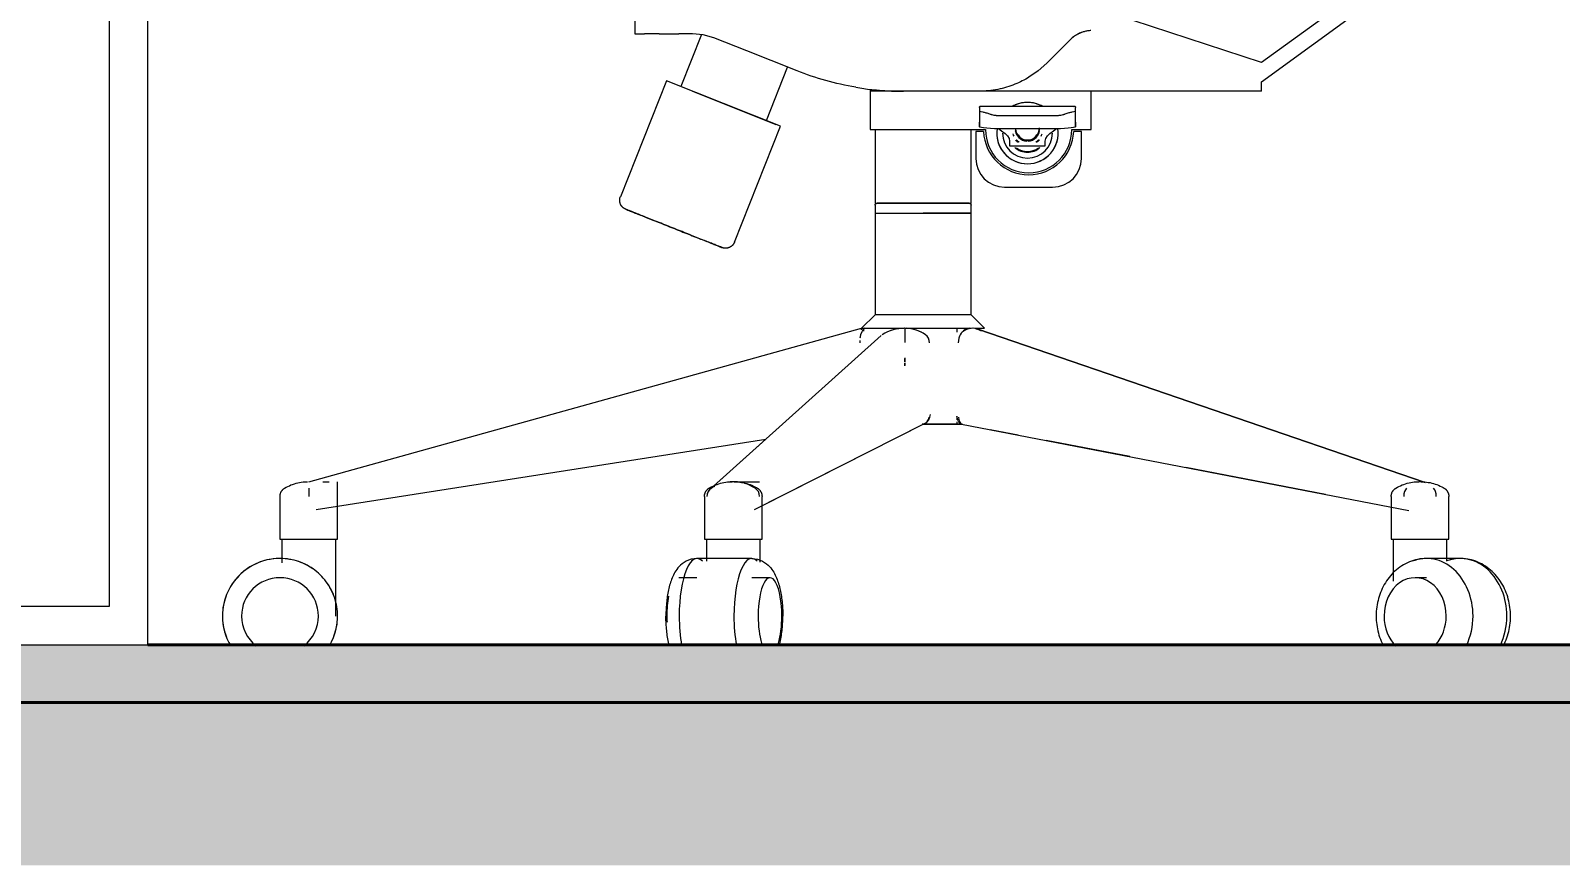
# Model space of a CAD drawing. Header units: millimetres. Extents: x -12186 to 152825, y -4386 to 9463.
# Drawn here: x 6203 to 7000, y -85 to 350 of the extents above; entities that cross this region are included whole.
import ezdxf

# ---------------------------------------------------------------- set-up
doc = ezdxf.new("R2010")
doc.units = ezdxf.units.MM
doc.linetypes.add('1000 Dashed', pattern=[2, 1, -1])
for name, color, linetype, lineweight in [('A-ANNO-DIMS', 211, 'Continuous', 5), ('A-ANNO-DIMS-100', 211, 'Continuous', 5), ('A-FLOR', 192, 'Continuous', 9), ('A-FLOR-LEVL', 51, 'Continuous', 5), ('A-FLOR-PATT', 8, 'Continuous', 9), ('I-FURN', 30, 'Continuous', 5)]:
    doc.layers.add(name, color=color, linetype=linetype, lineweight=lineweight)
doc.styles.add('Arial_3', font='arial.ttf', dxfattribs={"width": 0.8, "height": 175})
doc.dimstyles.new('SVA_Arc_Length-1_8mm_BLUE_Arrow', dxfattribs={"dimscale": 304.8, "dimtxt": 178.545395, "dimasz": 1.041667, "dimexe": 0.656168, "dimexo": 0.0625, "dimgap": 0.164042, "dimtad": 1, "dimdec": 0, "dimrnd": 5, "dimzin": 0, "dimdsep": 46, "dimtxsty": 'Arial_3', "dimsah": 1, "dimcen": 0.09, "dimdle": 0.459318, "dimazin": 0, "dimtfac": 1, "dimtdec": 4, "dimtix": 1, "dimtmove": 0, "dimatfit": 3, "dimfxl": 1.148294, "dimfxlon": 1, "dimtvp": 1, "dimtfill": 1, "dimtolj": 1, "dimtzin": 0, "dimarcsym": 2})

# ---------------------------------------------------------------- blocks, each defined once
blk = doc.blocks.new('DSK05 - Client suite desking - 1600mm x 700mm x 720mm H_ 400mm x 500mm x 600mm H desk unit_ 50x20mm steel tubing and separator - Client suite desking-1039018-Section A-A')
at = {"layer": 'I-FURN'}
for p, q in [((5563.81, 750), (6263.81, 750)), ((5563.81, 750), (5563.81, 720)), ((6263.81, 720), (6263.81, 750)), ((5583.81, 720), (5563.81, 720)), ((5563.81, 720), (5563.81, 30)), ((5583.81, 50), (5583.81, 720)), ((6243.81, 720), (5583.81, 720)), ((5806.63, 630), (5806.63, 720)), ((6023.81, 720), (6023.81, 630)), ((6263.81, 720), (6243.81, 720)), ((6243.81, 720), (6243.81, 50)), ((6263.81, 30), (6263.81, 720)), ((5663.81, 630), (6163.81, 630)), ((5663.81, 70), (5663.81, 630)), ((6163.81, 70), (6163.81, 630)), ((6163.81, 70), (5663.81, 70)), ((5704.59, 50), (5704.59, 70)), ((5747.31, 70), (5747.31, 50)), ((6080.31, 50), (6080.31, 70)), ((6123.03, 70), (6123.03, 50)), ((6243.81, 50), (5583.81, 50)), ((5563.81, 30), (6263.81, 30))]:
    blk.add_line(p, q, dxfattribs=at)
blk = doc.blocks.new('CHR01 - Operating Chair - CHR01 - Operating Chair-V196-Section A-A')
at = {"layer": 'I-FURN'}
for p, q in [((6894.55, 370.17), (6844.11, 333.53)), ((6843.98, 323.54), (6896.1, 361.41)), ((6517.58, 357.13), (6517.58, 348.57)), ((6844.11, 333.53), (6767.58, 358.57)), ((6517.58, 348.57), (6522.58, 348.57)), ((6517.58, 348.57), (6518.25, 348.57)), ((6530.19, 348.57), (6522.58, 348.57)), ((6530.19, 348.57), (6540.52, 348.57)), ((6547.59, 348.57), (6540.52, 348.57)), ((6552.28, 348.12), (6541.49, 320.99)), ((6575.89, 339.6), (6558.67, 346.45)), ((6744.31, 345.36), (6732.17, 333.21)), ((6586.1, 303.26), (6597.18, 331.13)), ((6534.06, 323.95), (6510.04, 263.55)), ((6593.53, 300.3), (6534.06, 323.95)), ((6640.23, 319.57), (6640.23, 318.57)), ((6843.98, 318.57), (6843.98, 323.54)), ((6547.59, 318.57), (6591, 301.31)), ((6640.23, 318.57), (6640.23, 298.57)), ((6657.51, 318.57), (6640.23, 318.57)), ((6657.51, 318.57), (6640.23, 318.57)), ((6691.07, 318.57), (6657.51, 318.57)), ((6696.81, 318.57), (6691.07, 318.57)), ((6843.98, 318.57), (6696.81, 318.57)), ((6755.23, 298.57), (6755.23, 318.57)), ((6697.11, 310.12), (6697.11, 310.48)), ((6697.11, 310.12), (6697.11, 308.42)), ((6697.11, 308.42), (6697.11, 300.08)), ((6746.84, 310.56), (6697.37, 310.56)), ((6707.11, 305.95), (6737.11, 305.95)), ((6747.11, 310.48), (6747.11, 310.12)), ((6747.11, 308.42), (6747.11, 310.12)), ((6747.11, 300.08), (6747.11, 308.42)), ((6569.51, 239.9), (6593.53, 300.3)), ((6640.23, 298.57), (6700.23, 298.57)), ((6642.73, 298.57), (6642.73, 260.2)), ((6692.73, 260.2), (6692.73, 298.57)), ((6699.25, 297.57), (6695.23, 297.57)), ((6695.23, 297.57), (6695.23, 283.57)), ((6697.11, 300.08), (6697.11, 302.28)), ((6706.98, 299.11), (6708.63, 297.96)), ((6737.11, 299.03), (6707.11, 299.03)), ((6708.63, 297.96), (6710.46, 296.57)), ((6715.82, 298.94), (6715.82, 298.8)), ((6728.39, 298.8), (6728.39, 298.94)), ((6733.75, 296.57), (6735.59, 297.96)), ((6735.59, 297.96), (6737.23, 299.11)), ((6745.23, 298.57), (6755.23, 298.57)), ((6750.23, 297.57), (6746.21, 297.57)), ((6747.11, 302.28), (6747.11, 300.08)), ((6750.23, 283.57), (6750.23, 297.57)), ((6712.81, 292.61), (6712.81, 290.15)), ((6712.81, 290.15), (6731.4, 290.15)), ((6731.4, 290.15), (6731.4, 292.61)), ((6710.23, 268.57), (6735.23, 268.57)), ((6642.73, 260.2), (6667.73, 260.2)), ((6642.73, 259.2), (6642.73, 255)), ((6667.73, 260.2), (6692.73, 260.2)), ((6692.73, 255), (6692.73, 259.2)), ((6642.73, 255), (6642.73, 202.07)), ((6642.73, 255), (6667.73, 255)), ((6642.73, 255), (6667.73, 255)), ((6667.73, 255), (6692.73, 255)), ((6692.73, 255), (6667.73, 255)), ((6692.73, 202.07), (6692.73, 255)), ((6642.73, 202.07), (6635.66, 195)), ((6667.73, 202.07), (6642.73, 202.07)), ((6692.73, 202.07), (6667.73, 202.07)), ((6699.8, 195), (6692.73, 202.07)), ((6347.73, 115.01), (6635.73, 195.01)), ((6635.66, 195), (6657.71, 195)), ((6635.73, 194.16), (6635.73, 195.01)), ((6636.87, 193.59), (6636.87, 195)), ((6658.46, 187.61), (6658.46, 195)), ((6658.75, 195), (6667.73, 195)), ((6667.73, 195), (6692.78, 195)), ((6685.35, 195), (6685.35, 192.94)), ((6694.88, 195), (6699.8, 195)), ((6929.31, 114.56), (6696.31, 194.56)), ((6696.31, 194.56), (6929.31, 114.56)), ((6556.83, 111.2), (6645.82, 191.2)), ((6658.19, 177.56), (6658.19, 179.27)), ((6658.19, 175.41), (6658.19, 176.74)), ((6658.46, 177.56), (6658.46, 179.6)), ((6658.46, 175.64), (6658.46, 177.07)), ((6579.84, 100.49), (6668.83, 145.49)), ((6583.71, 102.45), (6667.86, 145)), ((6688.15, 145), (6667.3, 145)), ((6667.36, 145), (6688.24, 145)), ((6685.35, 149.22), (6685.35, 147.34)), ((6685.35, 146.29), (6685.35, 145)), ((6687.77, 145.03), (6920.77, 100.03)), ((6351.62, 100.61), (6585.86, 137.21)), ((6585.74, 137.19), (6556.83, 111.2)), ((6717.23, 139.34), (6702.66, 142.16)), ((6775.48, 128.09), (6731.79, 136.53)), ((6877.41, 108.41), (6804.6, 122.47)), ((6347.73, 111.67), (6347.73, 107.4)), ((6355, 115), (6358.34, 115)), ((6362.73, 85), (6362.73, 115)), ((6569.4, 115), (6582.47, 115)), ((6332.73, 107.38), (6332.73, 85)), ((6553.85, 107.38), (6553.85, 85)), ((6583.85, 85), (6583.85, 107.38)), ((6911.62, 107.38), (6911.62, 85)), ((6941.62, 85), (6941.62, 107.38)), ((6332.73, 85), (6347.73, 85)), ((6333.73, 85), (6333.73, 72.8)), ((6347.73, 85), (6362.73, 85)), ((6361.73, 45), (6361.73, 85)), ((6553.85, 85), (6568.85, 85)), ((6554.85, 85), (6554.85, 73.53)), ((6568.85, 85), (6583.85, 85)), ((6582.85, 73.14), (6582.85, 85)), ((6911.62, 85), (6926.62, 85)), ((6912.62, 85), (6912.62, 63.12)), ((6912.62, 85), (6912.62, 66.92)), ((6926.62, 85), (6941.62, 85)), ((6940.62, 73.53), (6940.62, 85)), ((6940.62, 73.53), (6940.62, 85)), ((6578.48, 75), (6549.95, 75)), ((6555.15, 75), (6549.95, 75)), ((6947.57, 75), (6929.94, 75)), ((6947.57, 75), (6940.54, 75)), ((6549.95, 65), (6540.44, 65)), ((6587.99, 65), (6578.48, 65)), ((6929.94, 65), (6924.06, 65))]:
    blk.add_line(p, q, dxfattribs=at)
at = {"layer": 'I-FURN', "flags": 128}
for points in [[(6558.67, 346.45), (6553.23, 348.03), (6547.59, 348.57)], [(6747.12, 347.61), (6745.65, 346.56), (6744.31, 345.36)], [(6602.09, 329.18), (6588.61, 334.54), (6575.89, 339.6)], [(6732.17, 333.21), (6727.75, 329.29), (6722.89, 325.91)], [(6697.11, 308.42), (6697.31, 308.21), (6697.89, 308.01), (6698.84, 307.83)], [(6745.38, 307.83), (6746.33, 308.01), (6746.91, 308.21), (6747.11, 308.42)], [(6697.11, 302.28), (6697.12, 302.35), (6697.15, 302.43)], [(6707.11, 299.03), (6704.88, 299.06), (6702.77, 299.13), (6700.87, 299.26), (6699.29, 299.42), (6698.1, 299.62), (6697.36, 299.85), (6697.11, 300.08)], [(6710.46, 296.57), (6711.75, 295.34), (6712.54, 294), (6712.81, 292.61)], [(6722.11, 292.75), (6721.04, 292.84), (6719.99, 293.12), (6719.02, 293.59), (6718.13, 294.22), (6717.36, 294.99), (6716.72, 295.89), (6716.25, 296.89), (6715.95, 297.96)], [(6721.89, 292.66), (6720.6, 292.84), (6719.19, 293.38), (6717.94, 294.24), (6716.94, 295.37), (6716.23, 296.72)], [(6728.27, 297.96), (6727.97, 296.89), (6727.49, 295.89), (6726.86, 294.99), (6726.09, 294.22), (6725.2, 293.59), (6724.22, 293.12), (6723.18, 292.84), (6722.11, 292.75)], [(6727.98, 296.72), (6727.28, 295.37), (6726.27, 294.24), (6725.03, 293.38), (6723.61, 292.84), (6722.33, 292.66)], [(6731.4, 292.61), (6731.67, 294), (6732.47, 295.34), (6733.75, 296.57)], [(6747.11, 300.08), (6746.86, 299.85), (6746.12, 299.62), (6744.93, 299.42), (6743.34, 299.26), (6741.45, 299.13), (6739.33, 299.06), (6737.11, 299.03)], [(6747.07, 302.43), (6747.1, 302.35), (6747.11, 302.28)], [(6512.84, 257.05), (6512.66, 257.13), (6512.48, 257.22), (6512.3, 257.31), (6512.12, 257.41), (6511.95, 257.51), (6511.79, 257.63), (6511.63, 257.75), (6511.47, 257.87), (6511.32, 258), (6511.18, 258.14), (6511.04, 258.28), (6510.9, 258.43), (6510.78, 258.59), (6510.65, 258.75), (6510.54, 258.91), (6510.43, 259.08), (6510.33, 259.25), (6510.24, 259.43), (6510.15, 259.61), (6510.07, 259.79), (6510, 259.98), (6509.93, 260.16), (6509.87, 260.36), (6509.82, 260.55), (6509.78, 260.74), (6509.75, 260.94), (6509.72, 261.14), (6509.7, 261.34), (6509.69, 261.54), (6509.69, 261.74), (6509.69, 261.94), (6509.71, 262.14), (6509.73, 262.34), (6509.76, 262.54), (6509.8, 262.73), (6509.84, 262.93), (6509.89, 263.12), (6509.95, 263.31), (6510.02, 263.5), (6510.04, 263.55)], [(6563.02, 237.1), (6563, 237.11), (6562.94, 237.13), (6562.84, 237.17), (6562.7, 237.23), (6562.52, 237.3), (6562.3, 237.39), (6562.04, 237.49), (6561.75, 237.61), (6561.41, 237.74), (6561.04, 237.89), (6560.63, 238.05), (6560.18, 238.23), (6559.7, 238.42), (6559.19, 238.63), (6558.64, 238.84), (6558.05, 239.08), (6557.44, 239.32), (6556.79, 239.58), (6556.12, 239.85), (6555.41, 240.13), (6554.68, 240.42), (6553.92, 240.72), (6553.13, 241.03), (6552.32, 241.36), (6551.49, 241.69), (6550.63, 242.03), (6549.76, 242.38), (6548.86, 242.73), (6547.95, 243.09), (6547.02, 243.46), (6546.08, 243.84), (6545.12, 244.22), (6544.16, 244.6), (6543.18, 244.99), (6542.19, 245.38), (6541.2, 245.78), (6540.2, 246.17), (6539.2, 246.57), (6538.2, 246.97), (6537.2, 247.37), (6536.2, 247.77), (6535.2, 248.17), (6534.2, 248.56), (6533.21, 248.95), (6532.23, 249.35), (6531.26, 249.73), (6530.3, 250.11), (6529.35, 250.49), (6528.41, 250.86), (6527.49, 251.23), (6526.59, 251.59), (6525.7, 251.94), (6524.83, 252.29), (6523.99, 252.62), (6523.16, 252.95), (6522.37, 253.27), (6521.59, 253.58), (6520.84, 253.87), (6520.12, 254.16), (6519.43, 254.43), (6518.77, 254.7), (6518.13, 254.95), (6517.53, 255.19), (6516.97, 255.41), (6516.43, 255.63), (6515.93, 255.83), (6515.47, 256.01), (6515.04, 256.18), (6514.65, 256.34), (6514.29, 256.48), (6513.97, 256.6), (6513.69, 256.72), (6513.45, 256.81), (6513.25, 256.89), (6513.09, 256.95), (6512.97, 257), (6512.89, 257.04), (6512.85, 257.05), (6512.84, 257.05)], [(6512.84, 257.05), (6512.86, 257.05), (6512.92, 257.02), (6513.02, 256.98), (6513.16, 256.93), (6513.34, 256.86), (6513.56, 256.77), (6513.82, 256.67), (6514.11, 256.55), (6514.45, 256.42), (6514.82, 256.27), (6515.23, 256.1), (6515.68, 255.93), (6516.16, 255.74), (6516.67, 255.53), (6517.22, 255.31), (6517.81, 255.08), (6518.42, 254.84), (6519.07, 254.58), (6519.74, 254.31), (6520.45, 254.03), (6521.18, 253.74), (6521.94, 253.43), (6522.73, 253.12), (6523.54, 252.8), (6524.37, 252.47), (6525.23, 252.13), (6526.1, 251.78), (6527, 251.42), (6527.91, 251.06), (6528.84, 250.69), (6529.78, 250.32), (6530.74, 249.94), (6531.7, 249.55), (6532.68, 249.17), (6533.67, 248.77), (6534.66, 248.38), (6535.66, 247.98), (6536.66, 247.59), (6537.66, 247.19), (6538.66, 246.79), (6539.66, 246.39), (6540.66, 245.99), (6541.66, 245.6), (6542.65, 245.2), (6543.63, 244.81), (6544.6, 244.43), (6545.56, 244.04), (6546.51, 243.67), (6547.45, 243.29), (6548.37, 242.93), (6549.27, 242.57), (6550.16, 242.22), (6551.03, 241.87), (6551.87, 241.53), (6552.7, 241.21), (6553.49, 240.89), (6554.27, 240.58), (6555.02, 240.28), (6555.74, 240), (6556.43, 239.72), (6557.09, 239.46), (6557.73, 239.21), (6558.33, 238.97), (6558.89, 238.74), (6559.43, 238.53), (6559.93, 238.33), (6560.39, 238.15), (6560.82, 237.98), (6561.21, 237.82), (6561.57, 237.68), (6561.89, 237.55), (6562.17, 237.44), (6562.41, 237.35), (6562.61, 237.27), (6562.77, 237.2), (6562.89, 237.15), (6562.97, 237.12), (6563.01, 237.1), (6563.02, 237.1)], [(6642.73, 259.2), (6642.73, 259.24), (6642.74, 259.28), (6642.74, 259.32), (6642.75, 259.36), (6642.75, 259.4), (6642.76, 259.43), (6642.77, 259.47), (6642.78, 259.51), (6642.8, 259.55), (6642.81, 259.59), (6642.83, 259.62), (6642.85, 259.66), (6642.87, 259.69), (6642.89, 259.73), (6642.91, 259.76), (6642.93, 259.79), (6642.96, 259.83), (6642.98, 259.86), (6643.01, 259.89), (6643.04, 259.91), (6643.07, 259.94), (6643.1, 259.97), (6643.13, 259.99), (6643.16, 260.02), (6643.19, 260.04), (6643.23, 260.06), (6643.26, 260.08), (6643.3, 260.1), (6643.33, 260.11), (6643.37, 260.13), (6643.41, 260.14), (6643.45, 260.15), (6643.48, 260.17), (6643.52, 260.17), (6643.56, 260.18), (6643.6, 260.19), (6643.64, 260.19), (6643.68, 260.2), (6643.72, 260.2), (6643.73, 260.2)], [(6643.73, 260.2), (6643.75, 260.2), (6643.81, 260.2), (6643.91, 260.2), (6644.04, 260.2), (6644.21, 260.2), (6644.42, 260.2), (6644.67, 260.2), (6644.95, 260.2)], [(6667.73, 260.2), (6666.77, 260.2), (6665.81, 260.2), (6664.86, 260.2), (6663.91, 260.2), (6662.96, 260.2), (6662.03, 260.2), (6661.1, 260.2), (6660.18, 260.2), (6659.28, 260.2), (6658.39, 260.2), (6657.51, 260.2), (6656.65, 260.2), (6655.81, 260.2), (6654.98, 260.2), (6654.18, 260.2), (6653.4, 260.2), (6652.64, 260.2), (6651.91, 260.2), (6651.2, 260.2), (6650.52, 260.2), (6649.86, 260.2), (6649.24, 260.2), (6648.64, 260.2), (6648.07, 260.2), (6647.54, 260.2), (6647.04, 260.2), (6646.57, 260.2), (6646.13, 260.2), (6645.73, 260.2), (6645.36, 260.2), (6645.03, 260.2), (6644.74, 260.2), (6644.48, 260.2), (6644.26, 260.2), (6644.08, 260.2), (6643.94, 260.2), (6643.83, 260.2), (6643.76, 260.2), (6643.73, 260.2)], [(6691.73, 260.2), (6691.71, 260.2), (6691.66, 260.2), (6691.56, 260.2), (6691.43, 260.2), (6691.25, 260.2), (6691.04, 260.2), (6690.8, 260.2), (6690.51, 260.2), (6690.19, 260.2), (6689.84, 260.2), (6689.45, 260.2), (6689.02, 260.2), (6688.56, 260.2), (6688.07, 260.2), (6687.54, 260.2), (6686.98, 260.2), (6686.39, 260.2), (6685.78, 260.2), (6685.13, 260.2), (6684.45, 260.2), (6683.75, 260.2), (6683.02, 260.2), (6682.27, 260.2), (6681.5, 260.2), (6680.7, 260.2), (6679.88, 260.2), (6679.04, 260.2), (6678.19, 260.2), (6677.32, 260.2), (6676.43, 260.2), (6675.53, 260.2), (6674.61, 260.2), (6673.69, 260.2), (6672.75, 260.2), (6671.81, 260.2), (6670.86, 260.2), (6669.91, 260.2), (6668.95, 260.2), (6667.99, 260.2), (6667.73, 260.2)], [(6690.73, 260.2), (6690.98, 260.2), (6691.2, 260.2), (6691.38, 260.2), (6691.53, 260.2), (6691.63, 260.2), (6691.7, 260.2), (6691.73, 260.2)], [(6691.73, 260.2), (6691.77, 260.2), (6691.81, 260.19), (6691.85, 260.19), (6691.89, 260.18), (6691.93, 260.18), (6691.97, 260.17), (6692.01, 260.16), (6692.05, 260.15), (6692.09, 260.13), (6692.12, 260.12), (6692.16, 260.1), (6692.19, 260.08), (6692.23, 260.06), (6692.26, 260.04), (6692.3, 260.02), (6692.33, 260), (6692.36, 259.97), (6692.39, 259.95), (6692.42, 259.92), (6692.45, 259.89), (6692.48, 259.86), (6692.5, 259.83), (6692.53, 259.8), (6692.55, 259.77), (6692.57, 259.74), (6692.6, 259.7), (6692.61, 259.67), (6692.63, 259.63), (6692.65, 259.6), (6692.66, 259.56), (6692.68, 259.52), (6692.69, 259.48), (6692.7, 259.45), (6692.71, 259.41), (6692.72, 259.37), (6692.72, 259.33), (6692.73, 259.29), (6692.73, 259.25), (6692.73, 259.21), (6692.73, 259.2)], [(6569.51, 239.9), (6569.44, 239.72), (6569.35, 239.54), (6569.26, 239.36), (6569.16, 239.18), (6569.05, 239.01), (6568.94, 238.85), (6568.82, 238.69), (6568.7, 238.53), (6568.56, 238.38), (6568.43, 238.24), (6568.28, 238.1), (6568.13, 237.96), (6567.98, 237.84), (6567.82, 237.72), (6567.66, 237.6), (6567.49, 237.49), (6567.32, 237.39), (6567.14, 237.3), (6566.96, 237.21), (6566.78, 237.13), (6566.59, 237.06), (6566.4, 236.99), (6566.21, 236.93), (6566.02, 236.88), (6565.82, 236.84), (6565.63, 236.81), (6565.43, 236.78), (6565.23, 236.76), (6565.03, 236.75), (6564.83, 236.75), (6564.63, 236.75), (6564.43, 236.77), (6564.23, 236.79), (6564.03, 236.82), (6563.84, 236.86), (6563.64, 236.9), (6563.45, 236.95), (6563.26, 237.01), (6563.07, 237.08), (6563.02, 237.1)], [(6332.73, 107.38), (6332.74, 107.58), (6332.75, 107.78), (6332.77, 107.98), (6332.8, 108.18), (6332.83, 108.38), (6332.88, 108.57), (6332.93, 108.76), (6332.99, 108.96), (6333.05, 109.14), (6333.13, 109.33), (6333.21, 109.51), (6333.3, 109.69), (6333.39, 109.87), (6333.5, 110.04), (6333.61, 110.21), (6333.72, 110.37), (6333.84, 110.53), (6333.97, 110.68), (6334.11, 110.83), (6334.25, 110.97), (6334.4, 111.11), (6334.55, 111.24), (6334.7, 111.36), (6334.87, 111.48), (6335.03, 111.59), (6335.15, 111.66)], [(6335.15, 111.66), (6335.95, 112.12), (6336.77, 112.56), (6337.6, 112.95), (6338.46, 113.32), (6339.32, 113.65), (6340.2, 113.94), (6341.09, 114.2), (6341.99, 114.42), (6342.89, 114.61), (6343.81, 114.76), (6344.73, 114.88), (6345.65, 114.95), (6346.57, 114.99), (6347.12, 115)], [(6553.85, 107.38), (6553.85, 107.58), (6553.86, 107.78), (6553.88, 107.98), (6553.91, 108.18), (6553.95, 108.38), (6553.99, 108.57), (6554.04, 108.76), (6554.1, 108.96), (6554.17, 109.14), (6554.24, 109.33), (6554.32, 109.51), (6554.41, 109.69), (6554.51, 109.87), (6554.61, 110.04), (6554.72, 110.21), (6554.84, 110.37), (6554.96, 110.53), (6555.09, 110.68), (6555.22, 110.83), (6555.36, 110.97), (6555.51, 111.11), (6555.66, 111.24), (6555.82, 111.36), (6555.98, 111.48), (6556.15, 111.59), (6556.26, 111.66)], [(6553.85, 107.38), (6553.85, 107.58), (6553.86, 107.78), (6553.88, 107.98), (6553.91, 108.18), (6553.95, 108.38), (6553.99, 108.57), (6554.04, 108.76), (6554.1, 108.96), (6554.17, 109.14), (6554.24, 109.33), (6554.32, 109.51), (6554.41, 109.69), (6554.51, 109.87), (6554.61, 110.04), (6554.72, 110.21), (6554.84, 110.37), (6554.96, 110.53), (6555.09, 110.68), (6555.22, 110.83), (6555.36, 110.97), (6555.51, 111.11), (6555.66, 111.24), (6555.82, 111.36), (6555.98, 111.48), (6556.15, 111.59), (6556.26, 111.66)], [(6556.26, 111.66), (6557.06, 112.12), (6557.88, 112.56), (6558.72, 112.95), (6559.57, 113.32), (6560.44, 113.65), (6561.31, 113.94), (6562.2, 114.2), (6563.1, 114.42), (6564.01, 114.61), (6564.92, 114.76), (6565.84, 114.88), (6566.76, 114.95), (6567.69, 114.99), (6568.24, 115)], [(6556.26, 111.66), (6557.06, 112.12), (6557.88, 112.56), (6558.72, 112.95)], [(6569.46, 115), (6570.38, 114.98), (6571.31, 114.93), (6572.23, 114.83), (6573.15, 114.7), (6574.06, 114.54), (6574.96, 114.34), (6575.86, 114.1), (6576.74, 113.82), (6577.61, 113.52), (6578.47, 113.17), (6579.32, 112.79), (6580.15, 112.38), (6580.96, 111.94), (6581.43, 111.66)], [(6581.43, 111.66), (6581.6, 111.56), (6581.77, 111.44), (6581.93, 111.32), (6582.08, 111.2), (6582.23, 111.06), (6582.38, 110.92), (6582.52, 110.78), (6582.65, 110.63), (6582.78, 110.48), (6582.9, 110.32), (6583.01, 110.15), (6583.12, 109.98), (6583.22, 109.81), (6583.31, 109.63), (6583.4, 109.45), (6583.48, 109.27), (6583.55, 109.08), (6583.61, 108.89), (6583.67, 108.7), (6583.72, 108.51), (6583.76, 108.31), (6583.79, 108.12), (6583.82, 107.92), (6583.84, 107.72), (6583.85, 107.52), (6583.85, 107.38)], [(6911.62, 107.38), (6911.62, 107.58), (6911.63, 107.78), (6911.65, 107.98), (6911.68, 108.18), (6911.72, 108.38), (6911.76, 108.57), (6911.81, 108.76), (6911.87, 108.96), (6911.94, 109.14), (6912.01, 109.33), (6912.09, 109.51), (6912.18, 109.69), (6912.28, 109.87), (6912.38, 110.04), (6912.49, 110.21), (6912.61, 110.37), (6912.73, 110.53), (6912.86, 110.68), (6912.99, 110.83), (6913.13, 110.97), (6913.28, 111.11), (6913.43, 111.24), (6913.59, 111.36), (6913.75, 111.48), (6913.92, 111.59), (6914.03, 111.66)], [(6914.03, 111.66), (6914.83, 112.12), (6915.65, 112.56), (6916.49, 112.95), (6917.34, 113.32), (6918.21, 113.65), (6919.08, 113.94), (6919.97, 114.2), (6920.87, 114.42), (6921.78, 114.61), (6922.69, 114.76), (6923.61, 114.88), (6924.53, 114.95), (6925.46, 114.99), (6926.01, 115)], [(6927.23, 115), (6928.15, 114.98), (6929.08, 114.93), (6930, 114.83), (6930.92, 114.7), (6931.83, 114.54), (6932.73, 114.34), (6933.63, 114.1), (6934.51, 113.82), (6935.38, 113.52), (6936.24, 113.17), (6937.09, 112.79), (6937.92, 112.38), (6938.73, 111.94), (6939.2, 111.66)], [(6927.23, 115), (6928.15, 114.98), (6929.08, 114.93), (6930, 114.83), (6930.92, 114.7), (6931.83, 114.54), (6932.73, 114.34), (6933.63, 114.1), (6934.51, 113.82), (6935.38, 113.52), (6936.24, 113.17), (6937.09, 112.79), (6937.92, 112.38), (6938.73, 111.94)], [(6939.2, 111.66), (6939.37, 111.56), (6939.54, 111.44), (6939.7, 111.32), (6939.85, 111.2), (6940, 111.06), (6940.15, 110.92), (6940.29, 110.78), (6940.42, 110.63), (6940.55, 110.48), (6940.67, 110.32), (6940.78, 110.15), (6940.89, 109.98), (6940.99, 109.81), (6941.08, 109.63), (6941.17, 109.45), (6941.25, 109.27), (6941.32, 109.08), (6941.38, 108.89), (6941.44, 108.7), (6941.49, 108.51), (6941.53, 108.31), (6941.56, 108.12), (6941.59, 107.92), (6941.61, 107.72), (6941.62, 107.52), (6941.62, 107.38)], [(6939.2, 111.66), (6939.37, 111.56), (6939.54, 111.44), (6939.7, 111.32), (6939.85, 111.2), (6940, 111.06), (6940.15, 110.92), (6940.29, 110.78), (6940.42, 110.63), (6940.55, 110.48), (6940.67, 110.32), (6940.78, 110.15), (6940.89, 109.98), (6940.99, 109.81), (6941.08, 109.63), (6941.17, 109.45), (6941.25, 109.27), (6941.32, 109.08), (6941.38, 108.89), (6941.44, 108.7), (6941.49, 108.51), (6941.53, 108.31), (6941.56, 108.12), (6941.59, 107.92), (6941.61, 107.72), (6941.62, 107.52), (6941.62, 107.38)], [(6362.73, 45), (6362.71, 46.2), (6362.64, 47.4), (6362.52, 48.59), (6362.35, 49.78), (6362.13, 50.96), (6361.87, 52.13), (6361.56, 53.29), (6361.21, 54.44), (6360.81, 55.57), (6360.36, 56.68), (6359.88, 57.78), (6359.34, 58.85), (6358.77, 59.91), (6358.15, 60.94), (6357.49, 61.94), (6356.8, 62.92), (6356.06, 63.86), (6355.29, 64.78), (6354.48, 65.67), (6353.63, 66.52), (6352.76, 67.34), (6351.85, 68.12), (6350.91, 68.87), (6349.94, 69.58), (6348.94, 70.24), (6347.92, 70.87), (6346.87, 71.46), (6345.8, 72), (6344.71, 72.5), (6343.6, 72.96), (6342.48, 73.37), (6341.33, 73.74), (6340.18, 74.06), (6339.01, 74.34), (6337.83, 74.56), (6336.65, 74.74), (6335.45, 74.88), (6334.26, 74.96), (6333.06, 75), (6331.86, 74.99), (6330.66, 74.93), (6329.46, 74.82), (6328.27, 74.67), (6327.09, 74.46), (6325.92, 74.22), (6324.75, 73.92), (6323.6, 73.58), (6322.47, 73.19), (6321.35, 72.76), (6320.25, 72.28), (6319.17, 71.76), (6318.11, 71.19), (6317.07, 70.59), (6316.06, 69.94), (6315.08, 69.25), (6314.12, 68.53), (6313.2, 67.77), (6312.3, 66.97), (6311.44, 66.13), (6310.61, 65.26), (6309.82, 64.36), (6309.06, 63.43), (6308.34, 62.47), (6307.67, 61.48), (6307.03, 60.47), (6306.43, 59.42), (6305.87, 58.36), (6305.36, 57.28), (6304.89, 56.17), (6304.47, 55.05), (6304.09, 53.91), (6303.75, 52.76), (6303.47, 51.59), (6303.23, 50.42), (6303.03, 49.23), (6302.89, 48.04), (6302.79, 46.85), (6302.74, 45.65), (6302.73, 45)], [(6549.95, 75), (6548.41, 74.9), (6546.94, 74.62), (6545.57, 74.17), (6544.33, 73.61), (6543.23, 72.96), (6542.27, 72.27), (6541.43, 71.54), (6540.69, 70.8), (6540.04, 70.06), (6539.47, 69.32), (6538.95, 68.58), (6538.49, 67.84), (6538.08, 67.11), (6537.69, 66.37), (6537.34, 65.62), (6537.02, 64.88), (6536.72, 64.12), (6536.44, 63.36), (6536.18, 62.59), (6535.93, 61.81), (6535.71, 61.02), (6535.49, 60.22), (6535.3, 59.41), (6535.11, 58.58), (6534.94, 57.75), (6534.78, 56.91), (6534.63, 56.06), (6534.49, 55.19), (6534.37, 54.32), (6534.26, 53.44), (6534.16, 52.55), (6534.07, 51.66), (6533.99, 50.75), (6533.92, 49.84), (6533.87, 48.93), (6533.83, 48.01), (6533.8, 47.09), (6533.78, 46.17), (6533.77, 45.25), (6533.77, 45)], [(6549.95, 75), (6548.41, 74.9), (6546.94, 74.62), (6545.57, 74.17), (6544.33, 73.61), (6543.23, 72.96), (6542.27, 72.27)], [(6578.48, 75), (6580.01, 74.9), (6581.48, 74.62), (6582.85, 74.17), (6584.09, 73.61), (6585.19, 72.96), (6586.16, 72.27), (6587, 71.54), (6587.74, 70.8), (6588.38, 70.06), (6588.96, 69.32), (6589.47, 68.58), (6589.93, 67.84), (6590.35, 67.11), (6590.73, 66.37), (6591.08, 65.62), (6591.4, 64.88), (6591.71, 64.12), (6591.98, 63.36), (6592.25, 62.59), (6592.49, 61.81), (6592.72, 61.02), (6592.93, 60.22), (6593.13, 59.41), (6593.31, 58.58), (6593.49, 57.75), (6593.65, 56.91), (6593.8, 56.06), (6593.93, 55.19), (6594.05, 54.32), (6594.17, 53.44), (6594.27, 52.55), (6594.36, 51.66), (6594.43, 50.75), (6594.5, 49.84), (6594.55, 48.93), (6594.6, 48.01), (6594.63, 47.09), (6594.65, 46.17), (6594.66, 45.25), (6594.66, 45)], [(6582.85, 74.17), (6584.09, 73.61), (6585.19, 72.96), (6586.16, 72.27), (6587, 71.54), (6587.74, 70.8), (6588.38, 70.06)], [(6929.94, 75), (6928.8, 74.97), (6927.66, 74.89), (6926.53, 74.75), (6925.4, 74.55), (6924.29, 74.3), (6923.2, 74), (6922.12, 73.64), (6921.06, 73.24), (6920.02, 72.78), (6919, 72.28), (6918.02, 71.74), (6917.05, 71.15), (6916.12, 70.52), (6915.22, 69.85), (6914.34, 69.14), (6913.5, 68.4), (6912.69, 67.62), (6911.92, 66.82), (6911.17, 65.98), (6910.47, 65.11), (6909.79, 64.22), (6909.15, 63.3), (6908.55, 62.36), (6907.98, 61.4), (6907.45, 60.42), (6906.95, 59.41), (6906.49, 58.4), (6906.06, 57.36), (6905.67, 56.31), (6905.32, 55.25), (6905, 54.17), (6904.72, 53.09), (6904.47, 51.99), (6904.26, 50.89), (6904.09, 49.78), (6903.95, 48.67), (6903.85, 47.55), (6903.79, 46.43), (6903.76, 45.3), (6903.76, 45)], [(6973.75, 45), (6973.73, 46.12), (6973.68, 47.25), (6973.59, 48.37), (6973.46, 49.48), (6973.3, 50.59), (6973.1, 51.7), (6972.86, 52.79), (6972.59, 53.88), (6972.28, 54.96), (6971.94, 56.02), (6971.55, 57.08), (6971.14, 58.12), (6970.69, 59.14), (6970.2, 60.15), (6969.67, 61.14), (6969.11, 62.1), (6968.52, 63.05), (6967.89, 63.97), (6967.23, 64.87), (6966.53, 65.75), (6965.79, 66.59), (6965.03, 67.41), (6964.23, 68.19), (6963.39, 68.95), (6962.53, 69.66), (6961.63, 70.34), (6960.71, 70.98), (6959.75, 71.58), (6958.77, 72.14), (6957.76, 72.65), (6956.73, 73.12), (6955.68, 73.54), (6954.6, 73.91), (6953.51, 74.22), (6952.41, 74.49), (6951.29, 74.7), (6950.16, 74.85), (6949.02, 74.95), (6947.88, 75), (6947.57, 75)], [(6965.79, 66.59), (6965.03, 67.41), (6964.23, 68.19), (6963.39, 68.95), (6962.53, 69.66), (6961.63, 70.34), (6960.71, 70.98), (6959.75, 71.58), (6958.77, 72.14), (6957.76, 72.65), (6956.73, 73.12), (6955.68, 73.54), (6954.6, 73.91), (6953.51, 74.22), (6952.41, 74.49), (6951.29, 74.7), (6950.16, 74.85), (6949.02, 74.95), (6947.88, 75), (6947.57, 75)], [(6539.47, 69.32), (6538.95, 68.58), (6538.49, 67.84), (6538.08, 67.11), (6537.69, 66.37), (6537.34, 65.62), (6537.02, 64.88), (6536.72, 64.12), (6536.44, 63.36)], [(6591.08, 65.62), (6591.4, 64.88), (6591.71, 64.12), (6591.98, 63.36), (6592.25, 62.59), (6592.49, 61.81), (6592.72, 61.02), (6592.93, 60.22), (6593.13, 59.41), (6593.31, 58.58), (6593.49, 57.75), (6593.65, 56.91), (6593.8, 56.06), (6593.93, 55.19), (6594.05, 54.32), (6594.17, 53.44), (6594.27, 52.55), (6594.36, 51.66), (6594.43, 50.75), (6594.5, 49.84), (6594.55, 48.93), (6594.6, 48.01), (6594.63, 47.09), (6594.65, 46.17), (6594.66, 45.25), (6594.66, 45)], [(6910.47, 65.11), (6909.79, 64.22), (6909.15, 63.3), (6908.55, 62.36), (6907.98, 61.4), (6907.45, 60.42), (6906.95, 59.41), (6906.49, 58.4), (6906.06, 57.36), (6905.67, 56.31), (6905.32, 55.25)], [(6535.71, 61.02), (6535.49, 60.22), (6535.3, 59.41), (6535.11, 58.58), (6534.94, 57.75), (6534.78, 56.91), (6534.63, 56.06), (6534.49, 55.19), (6534.37, 54.32), (6534.26, 53.44), (6534.16, 52.55), (6534.07, 51.66), (6533.99, 50.75), (6533.92, 49.84), (6533.87, 48.93), (6533.83, 48.01), (6533.8, 47.09), (6533.78, 46.17), (6533.77, 45.25), (6533.77, 45)], [(6904.47, 51.99), (6904.26, 50.89), (6904.09, 49.78), (6903.95, 48.67), (6903.85, 47.55), (6903.79, 46.43), (6903.76, 45.3), (6903.76, 45)], [(6973.75, 45), (6973.73, 46.12), (6973.68, 47.25), (6973.59, 48.37), (6973.46, 49.48), (6973.3, 50.59), (6973.1, 51.7)], [(6302.73, 45), (6302.76, 43.8), (6302.83, 42.6), (6302.95, 41.41), (6303.12, 40.22), (6303.33, 39.04), (6303.59, 37.87), (6303.9, 36.71), (6304.26, 35.56), (6304.66, 34.43), (6305.1, 33.32), (6305.59, 32.22), (6306.12, 31.15), (6306.7, 30.09)], [(6358.44, 29.53), (6359.04, 30.58), (6359.59, 31.64), (6360.11, 32.72), (6360.58, 33.83), (6361, 34.95), (6361.38, 36.09), (6361.71, 37.24), (6362, 38.41), (6362.24, 39.58), (6362.43, 40.77), (6362.58, 41.96), (6362.68, 43.15), (6362.73, 44.35), (6362.73, 45)], [(6535.49, 29.78), (6535.3, 30.59), (6535.11, 31.42), (6534.94, 32.25), (6534.78, 33.09), (6534.63, 33.94), (6534.49, 34.81), (6534.37, 35.68), (6534.26, 36.56), (6534.16, 37.45), (6534.07, 38.34), (6533.99, 39.25), (6533.92, 40.16), (6533.87, 41.07), (6533.83, 41.99), (6533.8, 42.91), (6533.78, 43.83), (6533.77, 44.75), (6533.77, 45)], [(6535.49, 29.78), (6535.3, 30.59), (6535.11, 31.42), (6534.94, 32.25), (6534.78, 33.09), (6534.63, 33.94), (6534.49, 34.81), (6534.37, 35.68), (6534.26, 36.56), (6534.16, 37.45), (6534.07, 38.34), (6533.99, 39.25), (6533.92, 40.16), (6533.87, 41.07), (6533.83, 41.99), (6533.8, 42.91), (6533.78, 43.83), (6533.77, 44.75), (6533.77, 45)], [(6592.93, 29.78), (6593.13, 30.59), (6593.31, 31.42), (6593.49, 32.25), (6593.65, 33.09), (6593.8, 33.94), (6593.93, 34.81), (6594.05, 35.68), (6594.17, 36.56), (6594.27, 37.45), (6594.36, 38.34), (6594.43, 39.25), (6594.5, 40.16), (6594.55, 41.07), (6594.6, 41.99), (6594.63, 42.91), (6594.65, 43.83), (6594.66, 44.75), (6594.66, 45)], [(6592.93, 29.78), (6593.13, 30.59), (6593.31, 31.42), (6593.49, 32.25), (6593.65, 33.09), (6593.8, 33.94), (6593.93, 34.81), (6594.05, 35.68), (6594.17, 36.56), (6594.27, 37.45), (6594.36, 38.34), (6594.43, 39.25), (6594.5, 40.16), (6594.55, 41.07), (6594.6, 41.99), (6594.63, 42.91), (6594.65, 43.83), (6594.66, 44.75), (6594.66, 45)], [(6903.76, 45), (6903.77, 43.88), (6903.83, 42.75), (6903.92, 41.63), (6904.05, 40.52), (6904.21, 39.41), (6904.41, 38.3), (6904.65, 37.21), (6904.92, 36.12), (6905.23, 35.04), (6905.57, 33.98), (6905.95, 32.92), (6906.37, 31.88), (6906.82, 30.86), (6907.31, 29.85)], [(6903.76, 45), (6903.77, 43.88), (6903.83, 42.75), (6903.92, 41.63), (6904.05, 40.52), (6904.21, 39.41), (6904.41, 38.3)], [(6970.06, 29.58), (6970.56, 30.59), (6971.02, 31.6), (6971.45, 32.64), (6971.84, 33.69), (6972.19, 34.75), (6972.51, 35.83), (6972.79, 36.91), (6973.04, 38.01), (6973.25, 39.11), (6973.42, 40.22), (6973.56, 41.33), (6973.66, 42.45), (6973.72, 43.57), (6973.75, 44.7), (6973.75, 45)], [(6973.04, 38.01), (6973.25, 39.11), (6973.42, 40.22), (6973.56, 41.33), (6973.66, 42.45), (6973.72, 43.57), (6973.75, 44.7), (6973.75, 45)], [(6905.57, 33.98), (6905.95, 32.92), (6906.37, 31.88), (6906.82, 30.86), (6907.31, 29.85)], [(6970.56, 30.59), (6971.02, 31.6), (6971.45, 32.64), (6971.84, 33.69), (6972.19, 34.75)]]:
    blk.add_lwpolyline(points, dxfattribs=at)
at = {"layer": 'I-FURN'}
for centre, radius, start, end in [((6756.08, 333.59), 16.64, 122.70451, 130.67036), ((6756.08, 333.59), 16.64, 122.70451, 130.67036), ((6756.08, 333.59), 16.64, 107.65592, 120.54391), ((6756.08, 333.59), 16.64, 107.65592, 120.54391), ((6756.08, 333.59), 16.64, 93.05423, 105.6524), ((6756.08, 333.59), 16.64, 93.05423, 99.29405), ((6657.51, 468.57), 150, 260.47386, 270), ((6657.51, 468.57), 150, 263.38555, 264.62009), ((6657.51, 468.57), 150, 265.75913, 270), ((6696.81, 368.57), 50, 283.61942, 285), ((6722.11, 296.76), 16, 90, 120), ((6722.11, 296.76), 16, 90, 113.33931), ((6722.11, 296.76), 16, 66.24134, 90), ((6722.11, 296.76), 16, 60, 90), ((6722.73, 298.57), 23.5, 182.43885, 357.56115), ((6722.73, 298.57), 22.5, 180, 0), ((6722.11, 296.76), 16, 171.14989, 270), ((6722.11, 296.76), 16, 171.76127, 225), ((6722.11, 296.76), 13, 180, 270), ((6722.11, 296.76), 16, 270, 8.85011), ((6722.11, 296.76), 16, 270, 8.23873), ((6722.11, 296.76), 13, 270, 360), ((6710.23, 283.57), 15, 180, 270), ((6722.11, 296.76), 16, 225.31761, 270), ((6735.23, 283.57), 15, 270, 0), ((6332.73, 45), 30, 55.38241, 150.14706), ((6332.73, 45), 30, 55.38241, 150.14706), ((6332.73, 45), 20, 0, 180), ((6332.73, 45), 20, 0, 180), ((6332.73, 45), 30, 155.00461, 180), ((6332.73, 45), 30, 155.00461, 180), ((6332.73, 45), 30, 0, 36), ((6332.73, 45), 30, 0, 36), ((6332.73, 45), 30, 180, 210.62343), ((6332.73, 45), 30, 180, 210.62343), ((6332.73, 45), 20, 180, 231.5901), ((6332.73, 45), 20, 180, 231.5901), ((6332.73, 45), 20, 308.4099, 360), ((6332.73, 45), 20, 308.4099, 0), ((6332.73, 45), 30, 335.00461, 360), ((6332.73, 45), 30, 335.00461, 360)]:
    blk.add_arc(centre, radius, start, end, dxfattribs=at)
for centre, major_axis, ratio, start_param, end_param in [((6722.11, 298.8), (8, 0), 0.999848, 3.440041, 3.622812), ((6722.11, 298.8), (6.28, 0), 0.999848, 3.141593, 4.662304), ((6722.11, 299.47), (6.28, 0), 0.999848, 3.215642, 4.712389), ((6722.11, 298.74), (5.69, 0), 0.999848, 3.665191, 4.712389), ((6722.11, 299.47), (-6.28, 0), 0.999848, 1.570796, 3.141593), ((6722.11, 298.74), (-5.69, 0), 0.999848, 1.570796, 2.617994), ((6722.11, 298.8), (6.28, 0), 0.999848, 4.762474, 6.283185), ((6722.11, 298.8), (8, 0), 0.999848, 5.801966, 5.984737), ((6722.11, 296.76), (10, 0), 0.999848, 4.002837, 4.712389), ((6722.11, 298.25), (8, 0), 0.999848, 3.823788, 4.007326), ((6722.11, 298.39), (8, 0), 0.999848, 3.847766, 4.039827), ((6722.11, 298.53), (8, 0), 0.999848, 3.871744, 4.072327), ((6722.11, 298.67), (8, 0), 0.999848, 3.895722, 4.104828), ((6722.11, 297.2), (10, 0), 0.999848, 4.094231, 4.712389), ((6722.11, 298.8), (8, 0), 0.999848, 3.9197, 4.137328), ((6722.11, 296.76), (-10, 0), 0.999848, 1.570796, 2.280349), ((6722.11, 297.2), (-10, 0), 0.999848, 1.570796, 2.188954), ((6722.11, 298.8), (8, 0), 0.999848, 5.28745, 5.505078), ((6722.11, 298.67), (8, 0), 0.999848, 5.31995, 5.529056), ((6722.11, 298.53), (8, 0), 0.999848, 5.352451, 5.553034), ((6722.11, 298.39), (8, 0), 0.999848, 5.384951, 5.577012), ((6722.11, 298.25), (8, 0), 0.999848, 5.417452, 5.600989), ((6635.73, 187.38), (0, 5), 0.200578, 0.543463, 1.05713), ((6637.62, 171.84), (0, 23.16), 0.200578, 0, 0.543463), ((6637.62, 171.84), (0, 23.16), 0.200578, 0.181154, 0.362309), ((6658.29, 171.84), (0, 23.16), 0.993711, 0, 0.543463), ((6657.84, 171.86), (0, 23.16), 0.951057, 5.859282, 6.707089), ((6658.56, 171.84), (0, 23.16), 0.869747, 5.739722, 6.25061), ((6666.73, 187.38), (0, 5), 0.869747, 4.712389, 5.739722), ((6688.13, 187.38), (0, 5), 0.413569, 0.543463, 1.570796), ((6692.01, 171.84), (0, 23.16), 0.413569, 0, 0.543463), ((6693.62, 171.86), (0, 23.16), 0.587785, 5.97077, 6.707089), ((6693.62, 171.86), (0, 23.16), 0.587785, 5.991718, 6.277473), ((6692.18, 171.84), (0, 23.16), 0.738111, 5.920877, 6.102031), ((6635.73, 187.38), (0, 5), 0.200578, 1.313963, 1.570796), ((6666.77, 150), (0, 5), 0.951057, 3.589834, 4.712389), ((6666.73, 150), (0, 5), 0.869747, 3.926991, 4.45059), ((6688.1, 150), (0, 5), 0.587785, 1.736317, 2.241575), ((6688.1, 150), (0, 5), 0.587785, 2.38953, 3.028554), ((6688.13, 150), (0, 5), 0.413569, 1.832596, 3.141593), ((6559.92, 107.4), (0, 5), 0.951057, 0.543677, 1.570796), ((6568.85, 91.86), (0, 23.15), 0.951057, 0.459657, 0.543677), ((6568.85, 91.86), (0, 23.15), 0.951057, 6.179718, 6.415045), ((6568.85, 91.86), (0, 23.15), 0.951057, 5.739508, 6.011347), ((6577.78, 107.4), (0, 5), 0.951057, 4.712389, 5.739508), ((6921.1, 107.4), (0, 5), 0.587785, 0.547878, 1.570796), ((6926.62, 91.86), (0, 23.15), 0.587785, 6.084047, 6.413374), ((6926.62, 91.86), (0, 23.15), 0.587785, 6.084047, 6.283185), ((6932.14, 107.4), (0, 5), 0.587785, 4.712389, 5.735308), ((6932.14, 107.4), (0, 5), 0.587785, 4.712389, 5.735308), ((6559.92, 107.4), (0, 5), 0.951057, 0.707335, 1.570796), ((6549.95, 45), (0, 30), 0.309017, 5.969026, 7.853982), ((6549.95, 45), (0, 30), 0.309017, 5.969026, 7.853982), ((6549.95, 45), (0, 30), 0.309017, 5.969026, 6.597345), ((6549.95, 45), (0, 30), 0.309017, 5.969026, 6.597345), ((6578.48, 45), (0, 30), 0.309017, 5.969026, 7.853982), ((6578.48, 45), (0, 30), 0.309017, 5.969026, 7.853982), ((6929.94, 45), (0, 30), 0.809017, 4.712389, 6.597345), ((6929.94, 45), (0, 30), 0.809017, 4.712389, 6.597345), ((6947.57, 45), (0, 30), 0.809017, 4.712389, 6.577604), ((6947.57, 45), (0, 30), 0.809017, 4.712389, 6.577604), ((6947.57, 45), (0, 30), 0.809017, 5.969026, 6.577604), ((6947.57, 45), (0, 30), 0.809017, 5.969026, 6.577604), ((6587.99, 45), (0, 20), 0.309017, 4.712389, 7.853982), ((6587.99, 45), (0, 20), 0.309017, 4.712389, 7.853982), ((6924.06, 45), (0, 20), 0.809017, 4.712389, 7.853982), ((6924.06, 45), (0, 20), 0.809017, 4.712389, 7.853982), ((6540.44, 45), (0, 20), 0.309017, 1.023085, 1.570796), ((6540.44, 45), (0, 20), 0.309017, 1.023085, 1.570796), ((6540.44, 45), (0, 20), 0.309017, 1.570796, 1.728127), ((6540.44, 45), (0, 20), 0.309017, 1.570796, 1.728127), ((6549.95, 45), (0, 30), 0.309017, 1.570796, 2.105276), ((6549.95, 45), (0, 30), 0.309017, 1.570796, 2.105276), ((6578.48, 45), (0, 30), 0.309017, 1.570796, 2.105276), ((6578.48, 45), (0, 30), 0.309017, 1.570796, 2.105276), ((6587.99, 45), (0, 20), 0.309017, 1.570796, 2.356194), ((6587.99, 45), (0, 20), 0.309017, 1.570796, 2.356194), ((6587.99, 45), (0, 20), 0.309017, 3.926991, 4.712389), ((6587.99, 45), (0, 20), 0.309017, 3.926991, 4.712389), ((6924.06, 45), (0, 20), 0.809017, 1.570796, 2.471213), ((6924.06, 45), (0, 20), 0.809017, 1.570796, 2.471213), ((6924.06, 45), (0, 20), 0.809017, 3.870918, 4.712389), ((6924.06, 45), (0, 20), 0.809017, 3.870918, 4.712389), ((6929.94, 45), (0, 30), 0.809017, 4.177909, 4.712389), ((6929.94, 45), (0, 30), 0.809017, 4.177909, 4.712389), ((6947.57, 45), (0, 30), 0.809017, 4.177909, 4.712389), ((6947.57, 45), (0, 30), 0.809017, 4.177909, 4.712389)]:
    blk.add_ellipse(centre, major_axis=major_axis, ratio=ratio, start_param=start_param, end_param=end_param, dxfattribs=at)
for points, knots in [([(6753.39, 350.01), (6752.77, 349.91), (6751.58, 349.64), (6749.33, 348.88), (6747.92, 348.12), (6747.12, 347.61)], [0, 0, 0, 0, 0.25, 0.5, 1, 1, 1, 1]), ([(6698.84, 307.83), (6699.32, 307.75), (6700.39, 307.45), (6701.88, 306.94), (6702.95, 306.62), (6703.69, 306.41), (6704.46, 306.22), (6705.25, 306.09), (6706.06, 305.99), (6706.68, 305.96), (6707.11, 305.95)], [0, 0, 0, 0, 0.25, 0.5, 0.5625, 0.625, 0.75, 0.8125, 0.875, 1, 1, 1, 1]), ([(6737.11, 305.95), (6737.53, 305.96), (6738.16, 305.99), (6738.96, 306.09), (6739.75, 306.22), (6740.52, 306.41), (6741.27, 306.62), (6741.98, 306.83), (6742.84, 307.11), (6744.1, 307.53), (6744.9, 307.75), (6745.38, 307.83)], [0, 0, 0, 0, 0.125, 0.1875, 0.25, 0.375, 0.4375, 0.5, 0.625, 0.75, 1, 1, 1, 1])]:
    blk.add_open_spline(points, degree=3, knots=knots, dxfattribs=at)
for points in [[(6632.69, 320.64), (6627.37, 321.53), (6616.91, 323.88), (6606.93, 327.26), (6602.09, 329.18)], [(6722.89, 325.91), (6720.67, 324.55), (6715.76, 322.02), (6706.84, 319.27), (6700.24, 318.57), (6696.81, 318.57)], [(6697.89, 310.52), (6697.38, 310.58), (6697.12, 310.57), (6697.11, 310.48)], [(6747.11, 310.48), (6747.1, 310.57), (6746.84, 310.58), (6746.33, 310.52)]]:
    blk.add_open_spline(points, degree=3, dxfattribs=at)
blk = doc.blocks.new('DIMBLOCK16-Section A-A')
at = {"layer": 'A-ANNO-DIMS-100', "lineweight": 25}
for points in [[(7085.52, 2605), (7043.72, 2287.5), (7127.32, 2287.5)], [(7085.52, 0), (7127.32, 317.5), (7043.72, 317.5)]]:
    blk.add_hatch(color=256, dxfattribs=at).paths.add_polyline_path(points)
at = {"layer": 'A-ANNO-DIMS-100'}
for p, q in [((7085.52, 2745), (7085.52, -140)), ((7085.52, 2605), (6885.52, 2605)), ((7085.52, 2605), (7435.52, 2605)), ((7085.52, 0), (6885.52, 0)), ((7085.52, 0), (7435.52, 0))]:
    blk.add_line(p, q, dxfattribs=at)
at = {"layer": 'A-ANNO-DIMS-100', "lineweight": 25}
for p, q in [((7085.52, 2605), (7043.72, 2287.5)), ((7127.32, 2287.5), (7085.52, 2605)), ((7043.72, 2287.5), (7127.32, 2287.5)), ((7127.32, 317.5), (7043.72, 317.5)), ((7043.72, 317.5), (7085.52, 0)), ((7085.52, 0), (7127.32, 317.5))]:
    blk.add_line(p, q, dxfattribs=at)
at = {"layer": 'A-ANNO-DIMS-100', "color": 0, "insert": (6808.33, 1088.25), "char_height": 175, "width": 514.2107, "attachment_point": 1, "rotation": 90, "line_spacing_factor": 0.941778, "style": 'Arial_3', "bg_fill": 3, "box_fill_scale": 1.25, "bg_fill_color": 256, "bg_fill_true_color": 13158600, "bg_fill_transparency": 0}
blk.add_mtext('2605', dxfattribs=at)

msp = doc.modelspace()

# ---------------------------------------------------------------- hatches: boundary and pattern name
at = {"layer": 'A-FLOR-PATT'}
for points in [[(1438.67, 0), (7548.67, 0), (7548.67, 30), (1438.67, 30)], [(1438.67, -85), (7548.67, -85), (7548.67, 0), (1438.67, 0), (1438.67, -60.17)]]:
    msp.add_hatch(color=9, dxfattribs=at).paths.add_polyline_path(points)

# ---------------------------------------------------------------- linework, layer by layer
at = {"layer": 'A-FLOR', "color": 55, "lineweight": 40}
for p, q in [((7548.67, 30), (6263.81, 30)), ((7548.67, 0), (1438.67, 0))]:
    msp.add_line(p, q, dxfattribs=at)
at = {"layer": 'A-FLOR-LEVL', "linetype": '1000 Dashed'}
msp.add_line((-12186.02, 0), (32340.64, 0), dxfattribs=at)

# ---------------------------------------------------------------- block references
at = {"layer": 'I-FURN'}
for name in ['CHR01 - Operating Chair - CHR01 - Operating Chair-V196-Section A-A', 'DSK05 - Client suite desking - 1600mm x 700mm x 720mm H_ 400mm x 500mm x 600mm H desk unit_ 50x20mm steel tubing and separator - Client suite desking-1039018-Section A-A']:
    msp.add_blockref(name, (0, 0), dxfattribs=at)

# ---------------------------------------------------------------- next in the draw order: dimensions: what is measured, and where the dimension line sits
at = {"layer": 'A-ANNO-DIMS'}
dim = msp.add_linear_dim(base=(7085.52, 0), p1=(7435.52, 2605), p2=(7435.52, 0), angle=90, dimstyle='SVA_Arc_Length-1_8mm_BLUE_Arrow', override={"dimpost": '<>', "dimfxl": 2605}, dxfattribs=at)
dim.commit()
dim.dimension.update_dxf_attribs({"geometry": 'DIMBLOCK16-Section A-A', "text_midpoint": (6946.17, 1302.5)})

doc.saveas('drawing.dxf')
